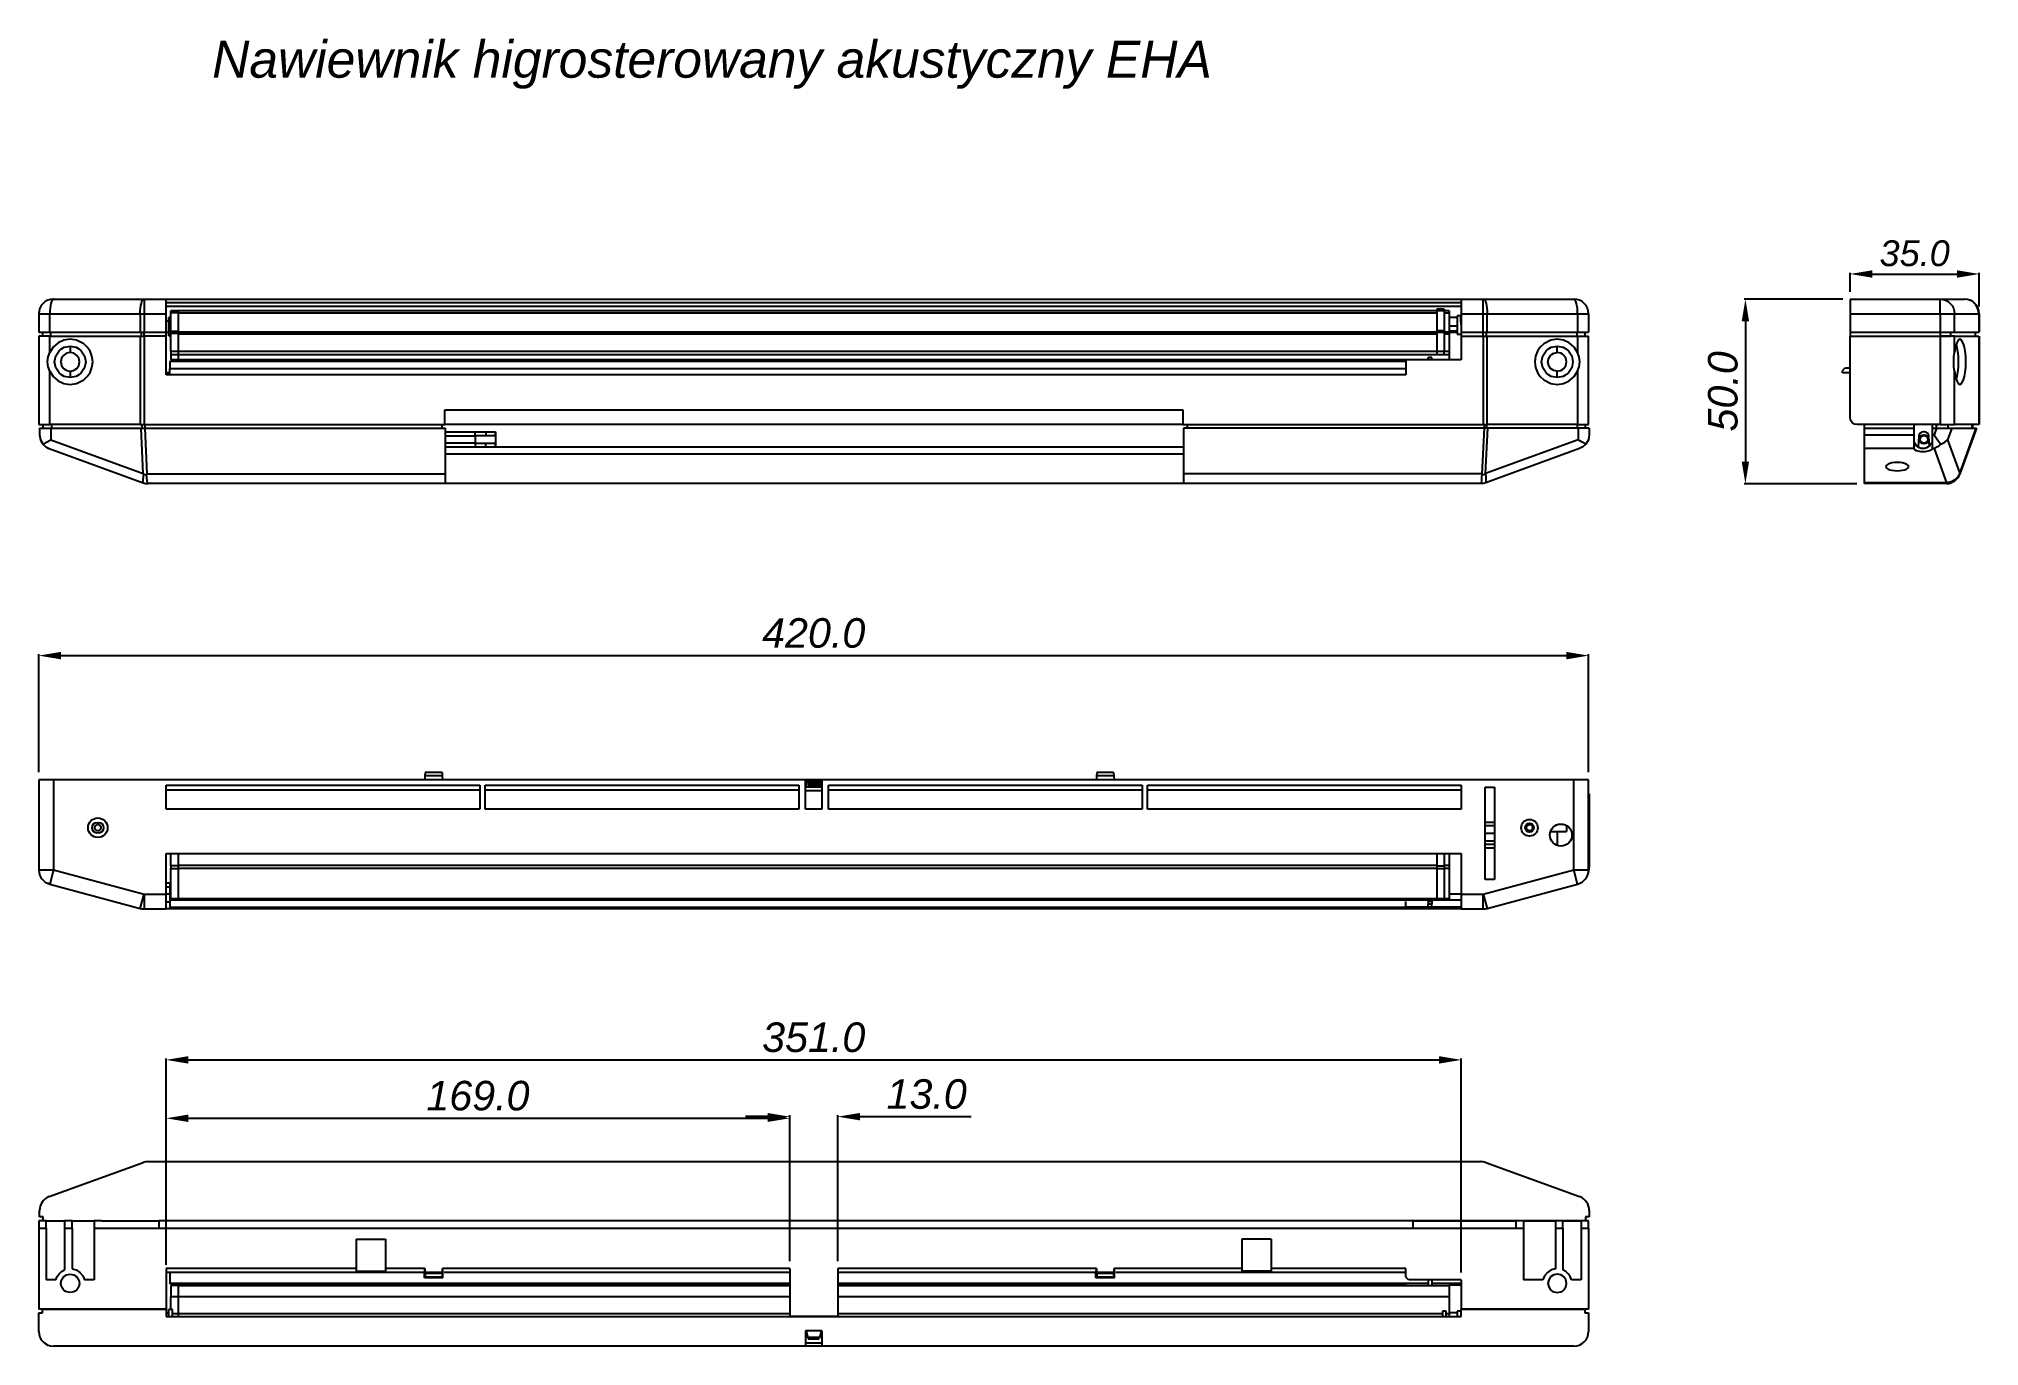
# Model space of a CAD drawing. Extents: x 18 to 281, y 23 to 200.
import ezdxf

# ---------------------------------------------------------------- set-up
doc = ezdxf.new("R2010")
doc.units = 0
doc.header["$MEASUREMENT"] = 0
doc.header["$PDSIZE"] = -1
doc.layers.get('0').update_dxf_attribs({"linetype": 'CONTINUOUS'})
doc.layers.get('DEFPOINTS').update_dxf_attribs({"linetype": 'CONTINUOUS'})
doc.styles.get("Standard").update_dxf_attribs({"font": 'ARIALI.TTF'})
doc.dimstyles.get("Standard").update_dxf_attribs({"dimtxt": 0.18, "dimasz": 0.18, "dimexe": 0.18, "dimexo": 0.0625, "dimgap": 0.09, "dimtad": 0, "dimtih": 1, "dimtoh": 1, "dimdec": 4, "dimzin": 0, "dimdsep": 46, "dimtxsty": 'Standard', "dimcen": 0.09, "dimadec": 65535, "dimazin": 0, "dimtfac": 1, "dimtdec": 4, "dimtofl": 0, "dimtmove": 0, "dimatfit": 0, "dimfxl": 0, "dimtolj": 1, "dimtzin": 0, "dimarcsym": 0})

# ---------------------------------------------------------------- blocks, each defined once
blk = doc.blocks.new('*D')
at = {"color": 0, "linetype": 'ByBlock'}
for p, q in [((263.12, 165.46), (263.12, 168.04)), ((266.12, 167.86), (277.62, 167.86)), ((280.62, 163.46), (280.62, 168.04)), ((262.12, 164.46), (248.76, 164.46)), ((248.94, 161.46), (248.94, 142.46)), ((264.02, 139.46), (248.76, 139.46)), ((17.69, 100.36), (17.69, 116.35)), ((20.69, 116.17), (224.69, 116.17)), ((227.69, 100.36), (227.69, 116.35)), ((34.94, 33.63), (34.94, 61.59)), ((37.94, 61.41), (207.44, 61.41)), ((210.44, 32.63), (210.44, 61.59)), ((34.94, 33.63), (34.94, 53.68)), ((37.94, 53.5), (116.44, 53.5)), ((116.44, 53.72), (113.44, 53.72)), ((119.44, 34.13), (119.44, 53.9)), ((119.44, 34.13), (119.44, 53.68)), ((125.94, 34.13), (125.94, 53.9)), ((128.94, 53.72), (144.04, 53.72))]:
    blk.add_line(p, q, dxfattribs=at)
for points in [[(266.12, 168.36), (266.12, 167.36), (263.12, 167.86)], [(277.62, 168.36), (277.62, 167.36), (280.62, 167.86)], [(248.44, 161.46), (249.44, 161.46), (248.94, 164.46)], [(248.44, 142.46), (249.44, 142.46), (248.94, 139.46)], [(20.69, 116.67), (20.69, 115.67), (17.69, 116.17)], [(224.69, 116.67), (224.69, 115.67), (227.69, 116.17)], [(37.94, 61.91), (37.94, 60.91), (34.94, 61.41)], [(207.44, 61.91), (207.44, 60.91), (210.44, 61.41)], [(37.94, 54), (37.94, 53), (34.94, 53.5)], [(116.44, 54.22), (116.44, 53.22), (119.44, 53.72)], [(116.44, 54), (116.44, 53), (119.44, 53.5)], [(128.94, 54.22), (128.94, 53.22), (125.94, 53.72)]]:
    blk.add_solid(points, dxfattribs=at)
at = {"layer": 'DEFPOINTS', "color": 0, "linetype": 'ByBlock'}
for p in [(280.62, 167.86), (263.12, 164.46), (263.12, 164.46), (280.62, 162.46), (248.94, 139.46), (265.02, 139.46), (227.69, 116.17), (17.69, 99.36), (227.69, 99.36), (210.44, 61.41), (119.44, 53.5), (125.94, 53.72), (34.94, 32.63), (34.94, 32.63), (119.44, 33.13), (119.44, 33.13), (125.94, 33.13), (210.44, 31.63)]:
    blk.add_point(p, dxfattribs=at)
at = {"color": 0, "linetype": 'ByBlock', "attachment_point": 5}
for s, insert, char_height in [('\\A1;35.0', (271.87, 170.65), 3.5), ('\\A1;420.0', (122.69, 119.21), 4), ('\\A1;351.0', (122.69, 64.45), 4), ('\\A1;169.0', (77.19, 56.54), 4), ('\\A1;13.0', (137.99, 56.76), 4)]:
    blk.add_mtext(s, dxfattribs=dict(at, insert=insert, char_height=char_height))
at = {"color": 0, "linetype": 'ByBlock', "insert": (245.9, 151.96), "char_height": 4, "attachment_point": 5, "rotation": 90}
blk.add_mtext('\\A1;50.0', dxfattribs=at)

msp = doc.modelspace()

# ---------------------------------------------------------------- linework, layer by layer
at = {"color": 7, "linetype": 'CONTINUOUS'}
for p, q in [((19.687, 164.462), (31.95, 164.462)), ((31.95, 164.462), (34.937, 164.462)), ((31.95, 164.462), (31.95, 162.462)), ((34.937, 164.462), (210.437, 164.462)), ((210.437, 163.962), (34.937, 163.962)), ((210.437, 163.462), (34.937, 163.462)), ((208.122, 163.094), (207.122, 163.094)), ((207.122, 163.094), (207.122, 162.857)), ((208.122, 163.094), (208.122, 162.857)), ((210.437, 164.462), (213.424, 164.462)), ((210.437, 164.462), (210.437, 162.462)), ((213.424, 164.462), (225.687, 164.462)), ((213.424, 162.462), (213.424, 164.462)), ((263.118, 164.462), (263.118, 162.462)), ((263.118, 164.462), (275.332, 164.462)), ((273.118, 164.462), (278.618, 164.462)), ((275.332, 164.462), (278.618, 164.462)), ((275.332, 162.462), (275.332, 164.462)), ((17.687, 162.462), (17.687, 159.962)), ((17.687, 162.462), (19.169, 162.462)), ((19.169, 162.462), (31.433, 162.462)), ((19.169, 159.962), (19.169, 162.462)), ((31.433, 162.462), (31.433, 159.962)), ((31.433, 162.462), (31.95, 162.462)), ((31.95, 162.462), (34.937, 162.462)), ((31.95, 162.462), (31.95, 159.962)), ((34.937, 159.962), (34.937, 162.462)), ((35.307, 161.476), (34.937, 161.476)), ((35.557, 161.976), (35.307, 161.976)), ((35.307, 159.476), (35.307, 161.976)), ((36.557, 162.866), (35.557, 162.866)), ((35.557, 162.645), (35.557, 162.866)), ((35.557, 160.067), (35.557, 162.645)), ((35.557, 162.645), (36.557, 162.645)), ((207.122, 162.872), (36.557, 162.872)), ((36.557, 162.872), (36.557, 162.591)), ((36.557, 162.591), (36.557, 160.118)), ((36.557, 162.591), (207.122, 162.591)), ((36.557, 162.514), (36.557, 160.067)), ((207.122, 162.857), (207.122, 160.198)), ((208.122, 162.857), (207.122, 162.857)), ((208.807, 162.872), (208.122, 162.872)), ((208.122, 162.857), (208.122, 160.198)), ((208.122, 162.591), (208.807, 162.591)), ((208.807, 162.872), (208.807, 162.591)), ((208.807, 162.591), (208.807, 159.989)), ((209.872, 161.962), (208.807, 161.962)), ((208.807, 160.844), (209.872, 160.844)), ((210.372, 162.212), (209.872, 162.212)), ((209.872, 162.212), (209.872, 159.712)), ((210.372, 161.4), (210.372, 162.212)), ((210.437, 161.962), (210.372, 161.962)), ((210.372, 161.804), (210.437, 161.804)), ((210.372, 161.4), (210.372, 161.021)), ((210.437, 162.462), (210.437, 159.962)), ((210.437, 162.462), (213.424, 162.462)), ((213.424, 159.962), (213.424, 162.462)), ((213.424, 162.462), (213.941, 162.462)), ((213.941, 159.962), (213.941, 162.462)), ((213.941, 162.462), (226.205, 162.462)), ((226.205, 162.462), (226.205, 159.962)), ((226.205, 162.462), (227.687, 162.462)), ((227.687, 162.462), (227.687, 159.962)), ((263.118, 162.462), (263.118, 159.962)), ((263.118, 162.462), (275.332, 162.462)), ((275.332, 162.462), (275.332, 159.962)), ((275.332, 162.462), (277.264, 162.462)), ((277.264, 159.962), (277.264, 162.462)), ((277.264, 162.462), (280.55, 162.462)), ((280.55, 162.462), (280.55, 159.962)), ((280.55, 162.462), (280.618, 162.462)), ((280.618, 162.462), (280.618, 159.962)), ((17.687, 159.962), (19.169, 159.962)), ((17.687, 159.462), (17.687, 147.462)), ((19.169, 159.462), (17.687, 159.462)), ((18.187, 159.962), (18.187, 159.462)), ((19.169, 159.962), (31.433, 159.962)), ((19.169, 159.462), (31.433, 159.462)), ((19.169, 157.244), (19.169, 159.462)), ((19.299, 159.462), (19.299, 159.962)), ((21.937, 158.087), (21.937, 157.212)), ((31.433, 159.962), (31.95, 159.962)), ((31.433, 159.462), (31.95, 159.462)), ((31.433, 159.462), (31.433, 147.462)), ((31.52, 159.462), (31.562, 159.462)), ((31.562, 159.962), (31.562, 159.462)), ((31.95, 159.962), (34.937, 159.962)), ((31.95, 159.462), (31.95, 159.962)), ((34.937, 159.462), (31.95, 159.462)), ((31.95, 159.462), (31.95, 147.462)), ((34.937, 159.976), (35.307, 159.976)), ((34.937, 159.462), (34.937, 159.962)), ((34.937, 154.212), (34.937, 159.462)), ((35.307, 159.476), (35.557, 159.476)), ((35.557, 160.067), (35.557, 160.03)), ((36.557, 160.067), (35.557, 160.067)), ((35.557, 159.972), (35.557, 160.03)), ((35.557, 160.03), (36.557, 160.03)), ((35.557, 159.972), (35.557, 159.862)), ((36.557, 159.972), (35.557, 159.972)), ((35.557, 157.344), (35.557, 159.862)), ((35.557, 159.862), (36.557, 159.862)), ((36.557, 160.067), (36.557, 160.03)), ((36.557, 160.03), (36.557, 159.972)), ((207.122, 159.989), (36.557, 159.989)), ((36.557, 159.972), (36.557, 159.862)), ((36.557, 159.862), (36.557, 157.344)), ((207.122, 159.849), (36.557, 159.849)), ((36.557, 159.748), (36.557, 157.347)), ((36.557, 159.748), (207.122, 159.748)), ((207.122, 160.198), (207.122, 160.159)), ((207.122, 160.198), (208.122, 160.198)), ((207.122, 160.159), (207.122, 160.057)), ((208.122, 160.159), (207.122, 160.159)), ((207.122, 160.057), (207.122, 159.939)), ((208.122, 160.057), (207.122, 160.057)), ((207.122, 159.939), (207.122, 157.341)), ((208.122, 159.939), (207.122, 159.939)), ((208.122, 160.198), (208.122, 160.159)), ((208.122, 160.159), (208.122, 160.057)), ((208.122, 160.057), (208.122, 159.939)), ((208.807, 159.989), (208.122, 159.989)), ((208.122, 159.939), (208.122, 157.341)), ((208.807, 159.849), (208.122, 159.849)), ((208.122, 159.748), (208.807, 159.748)), ((209.872, 160.11), (208.807, 160.11)), ((208.807, 159.989), (208.807, 159.849)), ((208.807, 159.962), (209.872, 159.962)), ((208.807, 159.849), (208.807, 159.748)), ((208.807, 159.748), (208.807, 157.347)), ((209.872, 159.712), (210.372, 159.712)), ((210.372, 159.403), (210.372, 159.379)), ((210.411, 159.379), (210.372, 159.379)), ((210.437, 159.962), (213.424, 159.962)), ((210.437, 159.962), (210.437, 159.462)), ((210.437, 159.462), (210.437, 156.212)), ((210.437, 159.462), (213.424, 159.462)), ((213.424, 159.962), (213.941, 159.962)), ((213.424, 159.462), (213.424, 159.962)), ((213.424, 159.462), (213.941, 159.462)), ((213.424, 159.462), (213.424, 147.462)), ((213.812, 159.962), (213.812, 159.462)), ((213.812, 159.462), (213.854, 159.462)), ((213.941, 159.962), (226.205, 159.962)), ((213.941, 159.462), (226.205, 159.462)), ((213.941, 147.462), (213.941, 159.462)), ((223.437, 157.212), (223.437, 158.087)), ((226.075, 159.962), (226.075, 159.462)), ((226.205, 159.962), (227.687, 159.962)), ((226.205, 159.462), (227.687, 159.462)), ((226.205, 159.462), (226.205, 157.244)), ((227.187, 159.962), (227.187, 159.462)), ((227.687, 147.462), (227.687, 159.462)), ((263.118, 159.962), (275.332, 159.962)), ((263.118, 159.962), (263.118, 159.462)), ((263.118, 148.462), (263.118, 159.462)), ((263.118, 159.462), (275.332, 159.462)), ((275.332, 159.962), (277.264, 159.962)), ((275.332, 159.962), (275.332, 159.462)), ((277.264, 159.462), (275.332, 159.462)), ((275.332, 159.462), (276.781, 159.462)), ((275.332, 159.462), (275.332, 147.462)), ((276.781, 159.462), (276.781, 159.962)), ((277.264, 159.962), (280.55, 159.962)), ((277.264, 159.462), (280.55, 159.462)), ((277.264, 157.244), (277.264, 159.462)), ((280.067, 159.962), (280.067, 159.462)), ((280.118, 159.462), (280.118, 159.962)), ((280.55, 159.962), (280.618, 159.962)), ((280.55, 159.462), (280.55, 147.462)), ((280.618, 159.462), (280.618, 147.462)), ((202.937, 155.997), (35.437, 155.997)), ((35.437, 155.997), (35.437, 154.998)), ((35.557, 157.344), (35.557, 156.896)), ((36.557, 157.344), (35.557, 157.344)), ((35.557, 156.896), (35.557, 156.262)), ((36.557, 156.896), (35.557, 156.896)), ((35.557, 156.262), (36.557, 156.262)), ((36.557, 157.347), (36.557, 156.896)), ((207.122, 157.347), (36.557, 157.347)), ((36.557, 157.344), (36.557, 156.896)), ((36.557, 156.896), (36.557, 156.268)), ((36.557, 156.896), (36.557, 156.262)), ((208.807, 156.896), (36.557, 156.896)), ((36.557, 156.268), (202.87, 156.268)), ((119.437, 156.268), (119.437, 155.997)), ((125.937, 155.997), (125.937, 156.268)), ((202.937, 156.212), (202.937, 154.212)), ((210.437, 156.212), (202.937, 156.212)), ((206.437, 156.529), (205.937, 156.529)), ((205.937, 156.214), (205.937, 156.529)), ((206.437, 156.214), (206.437, 156.529)), ((207.122, 157.341), (207.122, 156.895)), ((208.122, 157.341), (207.122, 157.341)), ((208.807, 157.347), (208.122, 157.347)), ((208.122, 156.895), (208.122, 157.341)), ((208.807, 157.347), (208.807, 156.896)), ((208.807, 156.896), (208.807, 156.268)), ((262.592, 155.132), (263.118, 155.16)), ((19.169, 147.462), (19.169, 154.681)), ((21.937, 154.712), (21.937, 153.837)), ((35.437, 154.462), (34.937, 154.462)), ((202.937, 154.212), (34.937, 154.212)), ((202.937, 154.998), (35.437, 154.998)), ((35.437, 154.216), (35.437, 154.998)), ((223.437, 153.837), (223.437, 154.712)), ((226.205, 154.681), (226.205, 147.462)), ((262.118, 154.462), (262.118, 154.633)), ((263.118, 154.462), (262.118, 154.462)), ((277.264, 147.462), (277.264, 154.681)), ((17.687, 147.462), (19.169, 147.462)), ((18.287, 146.962), (18.287, 147.462)), ((31.433, 147.462), (19.169, 147.462)), ((19.414, 147.462), (19.414, 146.962)), ((31.433, 147.462), (31.95, 147.462)), ((31.52, 147.462), (31.678, 147.462)), ((31.678, 146.962), (31.678, 147.462)), ((31.95, 147.462), (72.687, 147.462)), ((32.051, 147.462), (32.051, 146.962)), ((72.287, 147.462), (72.287, 146.962)), ((72.687, 147.462), (72.687, 149.462)), ((72.687, 149.462), (172.687, 149.462)), ((172.687, 147.462), (72.687, 147.462)), ((172.687, 149.462), (172.687, 147.462)), ((172.687, 147.462), (213.424, 147.462)), ((173.287, 147.462), (173.287, 146.962)), ((213.424, 147.462), (213.941, 147.462)), ((213.511, 147.462), (213.523, 147.462)), ((213.523, 147.462), (213.523, 146.962)), ((213.896, 146.962), (213.896, 147.462)), ((226.205, 147.462), (213.941, 147.462)), ((226.16, 147.462), (226.16, 146.962)), ((226.205, 147.462), (227.687, 147.462)), ((227.287, 146.962), (227.287, 147.462)), ((275.332, 147.462), (264.118, 147.462)), ((265.018, 147.462), (265.018, 146.962)), ((271.768, 147.462), (271.768, 146.962)), ((274.268, 147.462), (274.268, 146.962)), ((274.849, 147.462), (275.157, 147.462)), ((274.849, 146.962), (274.849, 147.462)), ((275.332, 147.462), (277.264, 147.462)), ((276.368, 147.462), (276.368, 146.962)), ((280.55, 147.462), (277.264, 147.462)), ((279.654, 146.962), (279.654, 147.462)), ((279.703, 147.462), (279.703, 146.962)), ((17.787, 146.962), (17.787, 146.089)), ((17.787, 146.962), (19.301, 146.962)), ((19.301, 146.962), (31.548, 146.962)), ((19.301, 146.962), (19.301, 145.405)), ((19.301, 145.405), (31.841, 140.841)), ((31.548, 146.962), (32.035, 146.962)), ((31.841, 140.841), (31.548, 146.962)), ((32.035, 146.962), (72.787, 146.962)), ((32.035, 146.962), (32.331, 140.778)), ((72.787, 140.778), (72.787, 146.962)), ((72.787, 146.462), (76.837, 146.462)), ((72.787, 145.962), (76.837, 145.962)), ((76.837, 144.962), (72.787, 144.962)), ((76.837, 146.462), (78.246, 146.462)), ((76.837, 145.962), (76.837, 146.462)), ((79.538, 145.962), (76.837, 145.962)), ((76.837, 145.962), (76.837, 144.962)), ((76.837, 144.962), (79.538, 144.962)), ((76.837, 144.962), (76.837, 144.462)), ((78.246, 146.462), (78.246, 145.962)), ((78.246, 146.462), (79.538, 146.462)), ((78.246, 144.462), (78.246, 144.962)), ((79.538, 146.462), (79.538, 145.962)), ((79.538, 146.462), (79.587, 146.462)), ((79.538, 144.962), (79.538, 144.462)), ((79.587, 146.462), (79.587, 144.462)), ((79.587, 145.829), (79.587, 144.862)), ((172.787, 146.962), (172.787, 140.778)), ((213.54, 146.962), (172.787, 146.962)), ((213.54, 146.962), (213.243, 140.778)), ((214.026, 146.962), (213.54, 146.962)), ((213.733, 140.841), (214.026, 146.962)), ((226.274, 145.405), (213.733, 140.841)), ((226.274, 146.962), (214.026, 146.962)), ((227.787, 146.962), (226.274, 146.962)), ((226.274, 146.962), (226.274, 145.405)), ((227.787, 146.962), (227.787, 146.089)), ((265.018, 146.962), (271.768, 146.962)), ((265.018, 146.962), (265.018, 146.089)), ((265.018, 146.089), (265.018, 144.21)), ((265.018, 146.089), (271.768, 146.089)), ((271.768, 146.962), (271.768, 146.089)), ((271.768, 146.089), (271.768, 145.462)), ((271.768, 145.462), (271.768, 144.235)), ((272.439, 145.894), (272.361, 144.424)), ((273.199, 146.462), (273.038, 146.462)), ((273.873, 144.471), (273.798, 145.894)), ((274.268, 146.962), (274.268, 146.089)), ((274.268, 146.962), (274.849, 146.962)), ((274.268, 146.089), (274.268, 145.462)), ((274.268, 146.089), (274.52, 146.089)), ((274.268, 145.462), (274.268, 144.235)), ((274.849, 146.962), (274.52, 146.089)), ((274.849, 146.962), (276.923, 146.962)), ((276.923, 146.962), (276.336, 145.405)), ((276.336, 145.405), (277.976, 140.841)), ((276.923, 146.962), (280.204, 146.962)), ((277.976, 140.841), (280.204, 146.962)), ((280.268, 146.962), (278.017, 140.778)), ((280.204, 146.962), (280.268, 146.962)), ((19.103, 144.21), (31.815, 139.583)), ((72.787, 144.462), (172.787, 144.462)), ((172.787, 143.462), (72.787, 143.462)), ((226.471, 144.21), (213.759, 139.583)), ((265.018, 144.21), (265.018, 139.583)), ((271.77, 144.21), (265.018, 144.21)), ((271.77, 144.21), (271.768, 144.235)), ((274.268, 144.235), (274.267, 144.21)), ((274.267, 144.21), (274.52, 144.21)), ((274.52, 144.21), (276.183, 139.583)), ((31.815, 139.583), (31.864, 139.566)), ((31.841, 140.841), (31.874, 140.798)), ((32.294, 140.742), (32.331, 140.778)), ((32.331, 140.778), (72.787, 140.778)), ((32.434, 139.463), (32.499, 139.462)), ((72.787, 139.462), (32.499, 139.462)), ((72.787, 139.462), (72.787, 140.778)), ((172.787, 139.462), (72.787, 139.462)), ((172.787, 140.778), (172.787, 139.462)), ((213.243, 140.778), (172.787, 140.778)), ((213.075, 139.462), (172.787, 139.462)), ((213.14, 139.463), (213.075, 139.462)), ((213.28, 140.742), (213.243, 140.778)), ((213.733, 140.841), (213.7, 140.798)), ((213.759, 139.583), (213.71, 139.566)), ((265.018, 139.583), (265.018, 139.462)), ((276.183, 139.583), (265.018, 139.583)), ((276.138, 139.462), (265.018, 139.462)), ((276.138, 139.462), (273.268, 139.462)), ((276.203, 139.463), (276.138, 139.462)), ((276.183, 139.583), (276.241, 139.566)), ((277.976, 140.841), (277.969, 140.798)), ((278.004, 140.742), (278.017, 140.778)), ((70.042, 100.359), (70.017, 99.885)), ((72.332, 100.359), (70.042, 100.359)), ((72.332, 100.359), (72.357, 99.885)), ((161.042, 100.359), (161.017, 99.885)), ((163.332, 100.359), (161.042, 100.359)), ((163.332, 100.359), (163.357, 99.885)), ((17.687, 99.359), (17.687, 87.145)), ((19.687, 99.359), (17.687, 99.359)), ((121.562, 99.359), (19.687, 99.359)), ((19.687, 99.359), (19.687, 87.145)), ((34.937, 98.359), (34.937, 98.609)), ((34.937, 95.359), (34.937, 98.609)), ((34.937, 98.609), (77.437, 98.609)), ((77.437, 97.959), (34.937, 97.959)), ((70.017, 99.885), (69.989, 99.359)), ((72.357, 99.885), (70.017, 99.885)), ((72.357, 99.885), (72.385, 99.359)), ((77.437, 98.609), (77.437, 95.359)), ((78.187, 95.359), (78.187, 98.609)), ((78.187, 98.609), (120.687, 98.609)), ((120.687, 97.959), (78.187, 97.959)), ((120.687, 98.609), (120.687, 95.359)), ((121.562, 95.359), (121.562, 99.359)), ((123.812, 99.359), (121.562, 99.359)), ((121.687, 98.859), (121.562, 98.859)), ((121.687, 98.859), (121.562, 98.859)), ((121.687, 98.359), (121.562, 98.359)), ((123.812, 97.859), (121.562, 97.859)), ((121.687, 98.859), (121.687, 99.159)), ((121.687, 99.159), (121.905, 98.941)), ((123.687, 99.159), (121.687, 99.159)), ((121.687, 98.359), (121.687, 98.859)), ((121.888, 98.359), (121.687, 98.359)), ((123.486, 98.359), (121.888, 98.359)), ((123.469, 98.941), (121.905, 98.941)), ((121.955, 98.699), (121.955, 98.609)), ((121.955, 98.699), (123.419, 98.699)), ((123.419, 98.609), (121.955, 98.609)), ((123.419, 98.699), (123.419, 98.609)), ((123.687, 99.159), (123.469, 98.941)), ((123.687, 98.359), (123.486, 98.359)), ((123.687, 98.859), (123.687, 99.159)), ((123.687, 98.859), (123.687, 98.359)), ((123.812, 98.859), (123.687, 98.859)), ((123.812, 98.859), (123.687, 98.859)), ((123.812, 98.359), (123.687, 98.359)), ((123.812, 99.359), (123.812, 95.359)), ((225.687, 99.359), (123.812, 99.359)), ((124.687, 98.609), (167.187, 98.609)), ((124.687, 95.359), (124.687, 98.609)), ((167.187, 97.959), (124.687, 97.959)), ((161.017, 99.885), (160.989, 99.359)), ((163.357, 99.885), (161.017, 99.885)), ((163.357, 99.885), (163.385, 99.359)), ((167.187, 98.609), (167.187, 95.359)), ((167.937, 98.609), (210.437, 98.609)), ((167.937, 95.359), (167.937, 98.609)), ((210.437, 97.959), (167.937, 97.959)), ((210.437, 98.609), (210.437, 98.359)), ((210.437, 98.609), (210.437, 95.359)), ((213.687, 85.859), (213.687, 98.359)), ((213.687, 98.359), (214.937, 98.359)), ((214.937, 98.359), (214.937, 85.859)), ((227.687, 99.359), (225.687, 99.359)), ((225.687, 87.145), (225.687, 99.359)), ((227.687, 87.145), (227.687, 99.359)), ((227.787, 97.459), (227.687, 97.459)), ((227.787, 97.459), (227.787, 87.628)), ((77.437, 95.359), (34.937, 95.359)), ((120.687, 95.359), (78.187, 95.359)), ((123.812, 95.359), (121.562, 95.359)), ((167.187, 95.359), (124.687, 95.359)), ((210.437, 95.359), (167.937, 95.359)), ((25.537, 93.534), (25.837, 93.534)), ((25.837, 92.184), (25.537, 92.184)), ((213.687, 93.609), (214.937, 93.609)), ((214.937, 93.109), (213.687, 93.109)), ((214.937, 92.069), (213.687, 92.069)), ((219.687, 93.284), (219.687, 93.45)), ((219.687, 92.263), (219.687, 92.434)), ((222.553, 92.359), (224.687, 92.359)), ((223.437, 92.359), (223.437, 90.471)), ((224.687, 93.127), (224.687, 92.359)), ((213.687, 91.069), (214.937, 91.069)), ((213.687, 90.609), (214.937, 90.609)), ((214.937, 90.109), (213.687, 90.109)), ((17.687, 87.145), (19.687, 87.145)), ((19.687, 87.145), (19.169, 85.213)), ((19.687, 87.145), (31.95, 83.859)), ((34.937, 83.266), (34.937, 89.359)), ((34.937, 89.359), (210.437, 89.359)), ((34.937, 83.859), (34.937, 89.359)), ((35.557, 87.695), (35.557, 89.359)), ((35.557, 87.695), (35.557, 87.322)), ((36.557, 87.695), (35.557, 87.695)), ((35.557, 83.213), (35.557, 87.322)), ((35.557, 87.322), (36.557, 87.322)), ((36.557, 89.359), (36.557, 87.753)), ((36.557, 89.359), (36.557, 87.695)), ((207.122, 87.753), (36.557, 87.753)), ((36.557, 87.695), (36.557, 87.322)), ((36.557, 87.378), (36.557, 83.219)), ((36.557, 87.378), (207.122, 87.378)), ((36.557, 87.322), (36.557, 83.213)), ((207.122, 89.359), (207.122, 87.638)), ((207.122, 87.638), (207.122, 87.268)), ((208.122, 87.638), (207.122, 87.638)), ((207.122, 87.268), (207.122, 83.209)), ((208.122, 87.268), (207.122, 87.268)), ((208.122, 89.359), (208.122, 87.638)), ((208.807, 87.753), (208.122, 87.753)), ((208.122, 87.638), (208.122, 87.268)), ((208.122, 87.378), (208.807, 87.378)), ((208.122, 87.268), (208.122, 83.209)), ((208.807, 89.359), (208.807, 87.753)), ((208.807, 87.753), (208.807, 87.378)), ((208.807, 87.378), (208.807, 83.219)), ((210.437, 89.359), (210.437, 83.206)), ((210.437, 89.359), (210.437, 83.859)), ((213.424, 83.859), (225.687, 87.145)), ((226.205, 85.213), (225.687, 87.145)), ((225.687, 87.145), (227.687, 87.145)), ((19.169, 85.213), (31.433, 81.927)), ((35.557, 85.359), (34.937, 85.359)), ((34.937, 84.859), (35.437, 84.859)), ((35.437, 85.359), (35.437, 83.046)), ((214.937, 85.859), (213.687, 85.859)), ((213.941, 81.927), (226.205, 85.213)), ((31.433, 81.927), (31.95, 83.859)), ((31.95, 83.859), (34.937, 83.859)), ((31.95, 83.859), (31.95, 81.859)), ((31.95, 81.859), (34.937, 81.859)), ((35.437, 83.859), (34.937, 83.859)), ((35.35, 82.784), (34.937, 82.784)), ((202.937, 81.859), (34.937, 81.859)), ((35.437, 83.046), (35.437, 82.034)), ((205.937, 83.046), (35.437, 83.046)), ((35.437, 82.034), (35.437, 81.998)), ((202.937, 82.034), (35.437, 82.034)), ((202.937, 81.998), (35.437, 81.998)), ((35.557, 83.213), (35.557, 83.094)), ((36.557, 83.213), (35.557, 83.213)), ((35.557, 83.094), (36.557, 83.094)), ((36.557, 83.219), (36.557, 83.094)), ((207.122, 83.219), (36.557, 83.219)), ((36.557, 83.213), (36.557, 83.094)), ((36.557, 83.094), (208.807, 83.094)), ((202.937, 82.109), (202.937, 82.859)), ((210.437, 82.109), (202.937, 82.109)), ((202.937, 82.109), (202.937, 81.859)), ((210.437, 81.859), (202.937, 81.859)), ((205.937, 82.903), (205.937, 83.094)), ((205.937, 82.903), (205.937, 82.554)), ((205.937, 82.903), (206.437, 82.903)), ((205.937, 82.036), (205.937, 82.554)), ((205.937, 82.554), (206.437, 82.554)), ((206.437, 82.903), (206.437, 83.109)), ((210.437, 83.046), (206.437, 83.046)), ((206.437, 82.903), (206.437, 82.554)), ((206.437, 82.036), (206.437, 82.554)), ((207.122, 83.209), (207.122, 83.094)), ((208.122, 83.209), (207.122, 83.209)), ((207.122, 83.094), (208.122, 83.094)), ((208.807, 83.219), (208.122, 83.219)), ((208.122, 83.094), (208.122, 83.209)), ((210.437, 83.859), (208.807, 83.859)), ((208.807, 83.219), (208.807, 83.094)), ((210.437, 83.859), (210.437, 81.859)), ((210.437, 83.859), (213.424, 83.859)), ((210.437, 81.859), (213.424, 81.859)), ((213.424, 83.859), (213.941, 81.927)), ((213.424, 81.859), (213.424, 83.859)), ((19.103, 42.884), (31.815, 47.51)), ((32.499, 47.631), (213.075, 47.631)), ((213.759, 47.51), (226.471, 42.884)), ((17.687, 39.631), (17.687, 38.631)), ((18.687, 39.631), (17.687, 39.631)), ((17.787, 40.131), (17.787, 41.004)), ((18.287, 40.131), (17.787, 40.131)), ((18.287, 39.631), (18.287, 40.131)), ((18.687, 38.631), (18.687, 39.631)), ((18.687, 39.631), (21.187, 39.631)), ((18.775, 39.631), (21.1, 39.631)), ((22.187, 39.631), (21.187, 39.631)), ((21.187, 39.631), (21.187, 38.631)), ((22.187, 38.631), (22.187, 39.631)), ((22.187, 39.631), (25.187, 39.631)), ((22.275, 39.631), (25.1, 39.631)), ((26.187, 39.631), (25.187, 39.631)), ((25.187, 39.631), (25.187, 38.631)), ((26.187, 39.631), (33.937, 39.631)), ((26.275, 39.631), (26.387, 39.631)), ((26.387, 39.631), (33.937, 39.631)), ((203.937, 39.631), (33.937, 39.631)), ((33.937, 39.631), (33.937, 38.631)), ((217.887, 39.631), (203.937, 39.631)), ((203.937, 38.631), (203.937, 39.631)), ((204.025, 39.631), (204.137, 39.631)), ((204.137, 39.631), (217.887, 39.631)), ((218.887, 39.631), (217.887, 39.631)), ((217.887, 38.631), (217.887, 39.631)), ((218.887, 39.631), (218.887, 38.631)), ((218.887, 39.631), (223.187, 39.631)), ((223.1, 39.631), (218.975, 39.631)), ((223.187, 39.631), (223.187, 38.631)), ((224.187, 39.631), (223.187, 39.631)), ((224.187, 38.631), (224.187, 39.631)), ((224.187, 39.631), (226.687, 39.631)), ((226.6, 39.631), (224.275, 39.631)), ((226.687, 39.631), (226.687, 38.631)), ((227.687, 39.631), (226.687, 39.631)), ((227.787, 40.131), (227.287, 40.131)), ((227.287, 40.131), (227.287, 39.631)), ((227.687, 38.631), (227.687, 39.631)), ((227.787, 41.004), (227.787, 40.131)), ((17.687, 38.631), (17.687, 27.631)), ((17.687, 38.631), (18.687, 38.631)), ((18.687, 38.631), (18.687, 31.631)), ((21.187, 38.631), (21.187, 32.985)), ((21.187, 38.631), (22.187, 38.631)), ((22.187, 38.631), (22.187, 33.115)), ((25.187, 38.631), (25.187, 31.631)), ((25.187, 38.631), (33.937, 38.631)), ((33.937, 38.631), (203.937, 38.631)), ((60.687, 37.131), (64.687, 37.131)), ((60.687, 37.131), (60.687, 33.131)), ((64.687, 37.131), (64.687, 33.131)), ((184.687, 37.131), (180.687, 37.131)), ((180.687, 37.131), (180.687, 33.131)), ((184.687, 37.131), (184.687, 33.131)), ((203.937, 38.631), (217.887, 38.631)), ((217.887, 38.631), (218.887, 38.631)), ((218.887, 38.631), (218.887, 31.631)), ((223.187, 38.631), (223.187, 33.115)), ((223.187, 38.631), (224.187, 38.631)), ((224.187, 38.631), (224.187, 32.985)), ((226.687, 38.631), (226.687, 31.631)), ((226.687, 38.631), (227.687, 38.631)), ((227.687, 38.631), (227.687, 27.631)), ((20.001, 31.631), (18.687, 31.631)), ((25.187, 31.631), (23.874, 31.631)), ((34.937, 33.131), (34.937, 27.631)), ((60.187, 33.131), (34.937, 33.131)), ((69.814, 32.631), (34.937, 32.631)), ((35.437, 32.631), (35.437, 31.133)), ((60.687, 33.131), (60.187, 33.131)), ((60.687, 33.131), (60.687, 32.774)), ((60.687, 32.774), (64.687, 32.774)), ((64.687, 33.131), (64.687, 32.774)), ((69.989, 33.131), (64.687, 33.131)), ((69.937, 31.881), (69.937, 32.631)), ((70.017, 31.961), (69.937, 31.881)), ((72.437, 31.881), (69.937, 31.881)), ((69.989, 33.131), (69.989, 32.631)), ((69.989, 32.631), (70.042, 32.631)), ((72.357, 31.961), (70.017, 31.961)), ((70.042, 32.631), (70.042, 32.46)), ((72.332, 32.631), (70.042, 32.631)), ((72.332, 32.46), (70.042, 32.46)), ((72.332, 32.631), (72.332, 32.46)), ((72.385, 32.631), (72.332, 32.631)), ((72.357, 31.961), (72.437, 31.881)), ((72.385, 33.131), (72.385, 32.631)), ((119.437, 33.131), (72.385, 33.131)), ((72.437, 31.881), (72.437, 32.631)), ((119.437, 32.631), (72.612, 32.631)), ((119.437, 33.131), (119.437, 26.631)), ((125.937, 33.131), (125.937, 26.631)), ((160.989, 33.131), (125.937, 33.131)), ((160.814, 32.631), (125.937, 32.631)), ((160.937, 31.881), (160.937, 32.631)), ((161.017, 31.961), (160.937, 31.881)), ((163.437, 31.881), (160.937, 31.881)), ((160.989, 33.131), (160.989, 32.631)), ((160.989, 32.631), (161.042, 32.631)), ((163.357, 31.961), (161.017, 31.961)), ((161.042, 32.631), (161.042, 32.46)), ((163.332, 32.631), (161.042, 32.631)), ((163.332, 32.46), (161.042, 32.46)), ((163.332, 32.631), (163.332, 32.46)), ((163.385, 32.631), (163.332, 32.631)), ((163.357, 31.961), (163.437, 31.881)), ((163.385, 33.131), (163.385, 32.631)), ((180.687, 33.131), (163.385, 33.131)), ((163.437, 31.881), (163.437, 32.631)), ((202.937, 32.631), (163.612, 32.631)), ((180.687, 33.131), (180.687, 32.774)), ((184.687, 32.774), (180.687, 32.774)), ((184.687, 33.131), (184.687, 32.774)), ((185.187, 33.131), (184.687, 33.131)), ((202.937, 33.131), (185.187, 33.131)), ((202.937, 32.131), (202.937, 33.131)), ((210.437, 31.631), (203.437, 31.631)), ((205.937, 31.631), (205.937, 30.835)), ((206.437, 31.631), (206.437, 30.835)), ((210.437, 31.631), (210.437, 27.631)), ((221.501, 31.631), (218.887, 31.631)), ((226.687, 31.631), (225.374, 31.631)), ((119.437, 31.133), (35.437, 31.133)), ((35.437, 31.133), (35.437, 31.096)), ((119.437, 31.096), (35.437, 31.096)), ((36.557, 30.831), (35.557, 30.831)), ((35.557, 30.831), (35.557, 29.358)), ((35.557, 27.617), (35.557, 29.358)), ((35.557, 29.358), (36.557, 29.358)), ((36.557, 30.831), (36.557, 29.358)), ((119.437, 30.825), (36.557, 30.825)), ((36.557, 29.358), (36.557, 27.007)), ((36.557, 29.352), (119.437, 29.352)), ((205.937, 31.133), (125.937, 31.133)), ((202.937, 31.096), (125.937, 31.096)), ((208.807, 30.825), (125.937, 30.825)), ((125.937, 29.352), (208.807, 29.352)), ((202.937, 30.881), (202.937, 31.096)), ((205.937, 30.835), (206.437, 30.835)), ((210.437, 31.133), (206.437, 31.133)), ((210.437, 30.881), (208.807, 30.881)), ((208.807, 30.825), (208.807, 29.352)), ((208.807, 29.352), (208.807, 27.001)), ((34.937, 27.631), (17.687, 27.631)), ((17.687, 24.631), (17.687, 27.131)), ((17.687, 27.131), (18.187, 27.131)), ((18.187, 27.131), (18.187, 27.631)), ((18.187, 27.631), (34.937, 27.631)), ((34.937, 27.631), (34.937, 26.631)), ((35.307, 27.117), (34.937, 27.117)), ((34.937, 26.631), (210.437, 26.631)), ((35.807, 27.617), (35.307, 27.617)), ((35.307, 26.631), (35.307, 27.617)), ((35.807, 26.631), (35.807, 27.606)), ((36.557, 27.007), (35.807, 27.007)), ((36.557, 27.007), (36.557, 26.631)), ((36.557, 27.001), (36.557, 26.631)), ((119.437, 27.001), (36.557, 27.001)), ((125.937, 26.631), (119.437, 26.631)), ((207.872, 27.001), (125.937, 27.001)), ((208.372, 27.381), (207.872, 27.381)), ((207.872, 27.381), (207.872, 26.631)), ((208.372, 26.631), (208.372, 27.381)), ((208.807, 27.001), (208.372, 27.001)), ((209.872, 27.131), (208.807, 27.131)), ((208.807, 27.001), (208.807, 26.631)), ((210.372, 27.381), (209.872, 27.381)), ((209.872, 27.381), (209.872, 26.631)), ((210.372, 27.572), (210.372, 27.381)), ((210.437, 26.973), (210.372, 26.973)), ((227.687, 27.631), (210.437, 27.631)), ((210.437, 26.631), (210.437, 27.631)), ((210.437, 27.631), (227.187, 27.631)), ((227.187, 27.631), (227.187, 27.131)), ((227.187, 27.131), (227.687, 27.131)), ((227.687, 27.131), (227.687, 24.631)), ((123.812, 24.731), (121.562, 24.731)), ((121.562, 24.731), (121.562, 22.631)), ((121.687, 24.731), (121.687, 24.631)), ((121.687, 24.631), (121.905, 23.816)), ((121.905, 23.816), (121.955, 23.631)), ((123.469, 23.816), (121.905, 23.816)), ((123.469, 23.816), (123.419, 23.631)), ((123.687, 24.631), (123.469, 23.816)), ((123.687, 24.731), (123.687, 24.631)), ((123.812, 24.731), (123.812, 22.631)), ((121.562, 22.631), (19.687, 22.631)), ((123.812, 23.031), (121.562, 23.031)), ((123.812, 22.631), (121.562, 22.631)), ((121.955, 23.631), (123.419, 23.631)), ((225.687, 22.631), (123.812, 22.631))]:
    msp.add_line(p, q, dxfattribs=at)
at = {"color": 7, "linetype": 'CONTINUOUS', "flags": 128}
for points in [[(19.687, 164.462), (19.586, 164.424), (19.489, 164.31), (19.4, 164.125), (19.321, 163.876), (19.257, 163.573), (19.209, 163.228), (19.179, 162.852), (19.169, 162.462)], [(31.433, 162.462), (31.443, 162.852), (31.472, 163.228), (31.52, 163.573), (31.584, 163.876), (31.663, 164.125), (31.752, 164.31), (31.849, 164.424), (31.95, 164.462)], [(34.937, 162.462), (34.937, 162.852), (34.937, 163.228), (34.937, 163.573), (34.937, 163.876), (34.937, 164.125), (34.937, 164.31), (34.937, 164.424), (34.937, 164.462)], [(213.424, 164.462), (213.525, 164.424), (213.622, 164.31), (213.711, 164.125), (213.79, 163.876), (213.854, 163.573), (213.902, 163.228), (213.931, 162.852), (213.941, 162.462)], [(226.205, 162.462), (226.195, 162.852), (226.165, 163.228), (226.117, 163.573), (226.053, 163.876), (225.975, 164.125), (225.885, 164.31), (225.788, 164.424), (225.687, 164.462)], [(275.332, 164.462), (275.709, 164.424), (276.072, 164.31), (276.406, 164.125), (276.698, 163.876), (276.939, 163.573), (277.117, 163.228), (277.227, 162.852), (277.264, 162.462)], [(280.55, 162.462), (280.513, 162.852), (280.403, 163.228), (280.225, 163.573), (279.984, 163.876), (279.692, 164.125), (279.358, 164.31), (278.995, 164.424), (278.618, 164.462)], [(21.937, 159.012), (21.099, 158.895), (20.295, 158.532), (19.628, 157.955), (19.169, 157.244)], [(21.937, 153.837), (21.13, 153.997), (20.754, 154.197), (20.428, 154.466), (19.977, 155.141), (19.812, 155.962), (19.977, 156.783), (20.428, 157.458), (20.754, 157.727), (21.13, 157.928), (21.937, 158.087)], [(21.937, 152.912), (22.791, 153.034), (23.767, 153.522), (24.235, 153.957), (24.628, 154.527), (24.893, 155.211), (24.987, 155.962), (24.893, 156.713), (24.628, 157.398), (24.235, 157.968), (23.767, 158.402), (22.791, 158.89), (21.937, 159.012)], [(21.937, 158.087), (22.745, 157.928), (23.12, 157.727), (23.447, 157.458), (23.897, 156.783), (24.062, 155.962), (23.897, 155.141), (23.447, 154.466), (23.12, 154.197), (22.745, 153.997), (21.937, 153.837)], [(223.437, 159.012), (222.583, 158.89), (221.607, 158.402), (221.139, 157.968), (220.746, 157.398), (220.481, 156.713), (220.387, 155.962), (220.481, 155.211), (220.746, 154.527), (221.139, 153.957), (221.607, 153.522), (222.583, 153.034), (223.437, 152.912)], [(223.437, 153.837), (222.63, 153.997), (222.254, 154.197), (221.928, 154.466), (221.477, 155.141), (221.312, 155.962), (221.477, 156.783), (221.928, 157.458), (222.254, 157.727), (222.63, 157.928), (223.437, 158.087)], [(226.205, 157.244), (225.746, 157.955), (225.079, 158.532), (224.275, 158.895), (223.437, 159.012)], [(223.437, 158.087), (224.245, 157.928), (224.62, 157.727), (224.947, 157.458), (225.397, 156.783), (225.562, 155.962), (225.397, 155.141), (224.947, 154.466), (224.62, 154.197), (224.245, 153.997), (223.437, 153.837)], [(278.006, 159.012), (277.781, 158.895), (277.566, 158.532), (277.387, 157.955), (277.264, 157.244)], [(277.492, 158.294), (277.586, 157.968), (277.692, 157.398), (277.763, 156.713), (277.788, 155.962), (277.763, 155.211), (277.692, 154.527), (277.586, 153.957), (277.492, 153.63)], [(278.006, 152.912), (278.235, 153.034), (278.496, 153.522), (278.622, 153.957), (278.727, 154.527), (278.798, 155.211), (278.823, 155.962), (278.798, 156.713), (278.727, 157.398), (278.622, 157.968), (278.496, 158.402), (278.235, 158.89), (278.006, 159.012)], [(19.169, 154.681), (18.959, 155.305), (18.887, 155.962), (18.959, 156.62), (19.169, 157.244)], [(21.937, 157.212), (21.462, 157.118), (21.241, 157.001), (21.049, 156.842), (20.784, 156.445), (20.687, 155.962), (20.784, 155.479), (21.049, 155.082), (21.241, 154.924), (21.462, 154.806), (21.937, 154.712)], [(21.937, 154.712), (22.412, 154.806), (22.633, 154.924), (22.825, 155.082), (23.09, 155.479), (23.187, 155.962), (23.09, 156.445), (22.825, 156.842), (22.633, 157.001), (22.412, 157.118), (21.937, 157.212)], [(223.437, 154.712), (222.962, 154.806), (222.741, 154.924), (222.549, 155.082), (222.284, 155.479), (222.187, 155.962), (222.284, 156.445), (222.549, 156.842), (222.741, 157.001), (222.962, 157.118), (223.437, 157.212)], [(223.437, 154.712), (223.912, 154.806), (224.133, 154.924), (224.325, 155.082), (224.59, 155.479), (224.687, 155.962), (224.59, 156.445), (224.325, 156.842), (224.133, 157.001), (223.912, 157.118), (223.437, 157.212)], [(226.205, 154.681), (226.415, 155.305), (226.487, 155.962), (226.415, 156.62), (226.205, 157.244)], [(262.118, 154.633), (262.151, 154.812), (262.256, 154.977), (262.415, 155.09), (262.592, 155.132)], [(277.264, 154.681), (277.195, 155.305), (277.165, 155.962), (277.195, 156.62), (277.264, 157.244)], [(19.169, 154.681), (19.628, 153.969), (20.295, 153.392), (21.099, 153.03), (21.937, 152.912)], [(223.437, 152.912), (224.275, 153.03), (225.079, 153.392), (225.746, 153.969), (226.205, 154.681)], [(277.264, 154.681), (277.387, 153.969), (277.566, 153.392), (277.781, 153.03), (278.006, 152.912)], [(264.118, 147.462), (263.736, 147.538), (263.411, 147.755), (263.194, 148.08), (263.118, 148.462)], [(17.787, 146.089), (17.903, 145.419), (18.253, 144.806)], [(17.888, 145.462), (18.067, 145.068), (18.217, 144.869)], [(18.253, 144.806), (18.734, 145.06), (19.301, 145.405)], [(18.253, 144.806), (18.645, 144.447), (19.103, 144.21)], [(227.322, 144.806), (226.841, 145.06), (226.274, 145.405)], [(227.322, 144.806), (226.929, 144.447), (226.471, 144.21)], [(227.787, 146.089), (227.671, 145.419), (227.322, 144.806)], [(271.768, 144.936), (271.79, 144.893), (272.043, 144.618), (272.181, 144.534)], [(274.233, 145.169), (274.1, 144.835), (273.856, 144.534), (273.489, 144.304), (273.263, 144.236), (273.019, 144.212), (272.775, 144.236), (272.548, 144.304), (272.181, 144.534), (271.938, 144.834), (271.803, 145.169)], [(273.038, 146.462), (272.815, 146.42), (272.625, 146.297), (272.493, 146.113), (272.439, 145.894)], [(273.798, 145.894), (273.744, 146.113), (273.612, 146.297), (273.421, 146.42), (273.199, 146.462)], [(274.52, 146.089), (274.984, 145.419), (275.408, 144.806)], [(275.408, 144.806), (274.973, 144.447), (274.52, 144.21)], [(275.408, 144.806), (275.949, 145.06), (276.336, 145.405)], [(18.65, 144.445), (18.656, 144.44), (19.037, 144.235)], [(271.068, 141.777), (271.006, 141.935), (270.758, 142.115), (270.519, 142.208), (270.248, 142.275), (269.89, 142.324), (269.518, 142.341), (269.146, 142.324), (268.789, 142.275), (268.518, 142.208), (268.278, 142.115), (268.03, 141.935), (267.968, 141.777)], [(274.267, 144.21), (274.159, 144.047), (273.892, 143.908), (273.494, 143.813), (273.261, 143.787), (273.018, 143.779), (272.775, 143.787), (272.543, 143.813), (272.145, 143.908), (271.878, 144.047), (271.77, 144.21)], [(31.874, 140.798), (31.83, 140.37), (31.796, 139.979), (31.802, 139.698), (31.864, 139.566)], [(31.864, 139.566), (31.89, 139.557), (31.925, 139.546), (31.998, 139.526), (32.149, 139.493), (32.3, 139.472), (32.371, 139.466), (32.434, 139.463)], [(31.874, 140.798), (31.917, 140.76), (31.967, 140.734), (32.077, 140.704), (32.19, 140.702), (32.246, 140.715), (32.273, 140.727), (32.294, 140.742)], [(32.434, 139.463), (32.394, 139.564), (32.362, 139.83), (32.332, 140.238), (32.294, 140.742)], [(213.14, 139.463), (213.18, 139.564), (213.212, 139.83), (213.243, 140.238), (213.28, 140.742)], [(213.71, 139.566), (213.685, 139.557), (213.649, 139.546), (213.577, 139.526), (213.425, 139.493), (213.274, 139.472), (213.203, 139.466), (213.14, 139.463)], [(213.28, 140.742), (213.301, 140.727), (213.384, 140.702), (213.497, 140.704), (213.607, 140.734), (213.657, 140.76), (213.7, 140.798)], [(213.7, 140.798), (213.744, 140.37), (213.779, 139.979), (213.772, 139.698), (213.71, 139.566)], [(267.968, 141.777), (268.03, 141.619), (268.278, 141.438), (268.518, 141.346), (268.789, 141.279), (269.146, 141.229), (269.518, 141.213), (269.89, 141.229), (270.248, 141.279), (270.519, 141.346), (270.758, 141.438), (271.006, 141.619), (271.068, 141.777)], [(276.203, 139.463), (276.769, 139.564), (277.293, 139.83), (277.719, 140.238), (278.004, 140.742)], [(276.241, 139.566), (276.264, 139.557), (276.283, 139.546), (276.304, 139.526), (276.309, 139.493), (276.278, 139.472), (276.248, 139.466), (276.203, 139.463)], [(277.969, 140.798), (277.721, 140.37), (277.326, 139.979), (276.816, 139.698), (276.241, 139.566)], [(277.969, 140.798), (277.965, 140.76), (277.965, 140.734), (277.973, 140.704), (277.984, 140.702), (277.992, 140.715), (277.998, 140.727), (278.004, 140.742)], [(121.955, 98.609), (121.95, 98.517), (121.944, 98.472), (121.935, 98.432), (121.925, 98.4), (121.913, 98.377), (121.888, 98.359)], [(121.905, 98.941), (121.925, 98.908), (121.941, 98.851), (121.952, 98.777), (121.955, 98.699)], [(123.469, 98.941), (123.449, 98.908), (123.433, 98.851), (123.423, 98.777), (123.419, 98.699)], [(123.419, 98.609), (123.424, 98.517), (123.43, 98.472), (123.439, 98.432), (123.449, 98.4), (123.461, 98.377), (123.486, 98.359)], [(25.687, 92.434), (25.526, 92.466), (25.45, 92.506), (25.385, 92.56), (25.295, 92.695), (25.262, 92.859), (25.295, 93.023), (25.385, 93.158), (25.45, 93.212), (25.526, 93.252), (25.687, 93.284)], [(25.687, 93.284), (25.849, 93.252), (25.924, 93.212), (25.989, 93.158), (26.079, 93.023), (26.112, 92.859), (26.079, 92.695), (25.989, 92.56), (25.924, 92.506), (25.849, 92.466), (25.687, 92.434)], [(219.687, 92.434), (219.526, 92.466), (219.45, 92.506), (219.385, 92.56), (219.295, 92.695), (219.262, 92.859), (219.295, 93.023), (219.385, 93.158), (219.45, 93.212), (219.526, 93.252), (219.687, 93.284)], [(219.687, 92.434), (219.849, 92.466), (219.924, 92.506), (219.989, 92.56), (220.079, 92.695), (220.112, 92.859), (220.079, 93.023), (219.989, 93.158), (219.924, 93.212), (219.849, 93.252), (219.687, 93.284)], [(227.787, 87.628), (227.684, 86.952), (227.676, 86.935)], [(19.169, 85.213), (18.959, 85.282), (18.887, 85.312)], [(226.205, 85.213), (226.415, 85.282), (226.487, 85.312)], [(34.937, 81.859), (34.937, 81.897), (34.937, 82.011), (34.937, 82.196), (34.937, 82.445), (34.937, 82.748), (34.937, 83.094), (34.937, 83.469), (34.937, 83.859)], [(20.001, 31.631), (20.166, 32.06), (20.433, 32.449), (20.784, 32.765), (21.187, 32.985)], [(21.937, 29.881), (21.462, 29.975), (21.241, 30.093), (21.049, 30.251), (20.784, 30.648), (20.687, 31.131), (20.784, 31.614), (21.049, 32.011), (21.241, 32.169), (21.462, 32.287), (21.937, 32.381)], [(21.937, 32.381), (22.412, 32.287), (22.633, 32.169), (22.825, 32.011), (23.09, 31.614), (23.187, 31.131), (23.09, 30.648), (22.825, 30.251), (22.633, 30.093), (22.412, 29.975), (21.937, 29.881)], [(22.187, 33.115), (22.759, 32.954), (23.258, 32.632), (23.641, 32.178), (23.874, 31.631)], [(69.963, 32.631), (69.973, 32.666), (69.978, 32.713), (69.982, 32.778), (69.985, 32.858), (69.988, 32.947), (69.989, 33.131)], [(70.042, 32.46), (70.04, 32.282), (70.035, 32.116), (70.026, 32.003), (70.017, 31.961)], [(72.332, 32.46), (72.334, 32.282), (72.339, 32.116), (72.348, 32.003), (72.357, 31.961)], [(72.411, 32.631), (72.401, 32.666), (72.397, 32.713), (72.392, 32.778), (72.389, 32.858), (72.387, 32.947), (72.385, 33.131)], [(160.963, 32.631), (160.973, 32.666), (160.978, 32.713), (160.982, 32.778), (160.985, 32.858), (160.988, 32.947), (160.989, 33.131)], [(161.042, 32.46), (161.04, 32.282), (161.035, 32.116), (161.026, 32.003), (161.017, 31.961)], [(163.332, 32.46), (163.334, 32.282), (163.339, 32.116), (163.348, 32.003), (163.357, 31.961)], [(163.411, 32.631), (163.401, 32.666), (163.397, 32.713), (163.392, 32.778), (163.389, 32.858), (163.387, 32.947), (163.385, 33.131)], [(203.437, 31.631), (203.246, 31.669), (203.084, 31.778), (202.975, 31.94), (202.937, 32.131)], [(223.187, 33.115), (222.615, 32.954), (222.116, 32.632), (221.733, 32.178), (221.501, 31.631)], [(223.437, 32.381), (222.962, 32.287), (222.741, 32.169), (222.549, 32.011), (222.284, 31.614), (222.187, 31.131), (222.284, 30.648), (222.549, 30.251), (222.741, 30.093), (222.962, 29.975), (223.437, 29.881)], [(223.437, 29.881), (223.912, 29.975), (224.133, 30.093), (224.325, 30.251), (224.59, 30.648), (224.687, 31.131), (224.59, 31.614), (224.325, 32.011), (224.133, 32.169), (223.912, 32.287), (223.437, 32.381)], [(225.374, 31.631), (225.208, 32.06), (224.941, 32.449), (224.59, 32.765), (224.187, 32.985)]]:
    msp.add_lwpolyline(points, dxfattribs=at)
at = {"color": 7, "linetype": 'CONTINUOUS'}
for centre, radius in [((273.143, 145.462), 0.625), ((273.143, 145.462), 0.525), ((25.687, 92.859), 1.325), ((219.687, 92.859), 1.125), ((219.687, 92.859), 0.6), ((223.937, 91.859), 1.5)]:
    msp.add_circle(centre, radius, dxfattribs=at)
for centre, radius, start, end in [((19.687, 162.462), 2, 90, 180), ((225.687, 162.462), 2, 0, 90), ((278.618, 162.462), 2, 0, 90), ((276.138, 141.462), 2, 271.16576, 291.81443), ((276.138, 141.462), 2, 297.76924, 313.28383), ((276.138, 141.462), 2, 319.14796, 340), ((25.537, 92.859), 0.675, 90, 270), ((25.837, 92.859), 0.675, 270, 90), ((19.687, 87.145), 2, 180, 255), ((225.687, 87.145), 2, 285, 360), ((31.95, 83.859), 2, 255, 270), ((213.424, 83.859), 2, 270, 285), ((32.499, 45.631), 2, 90, 110), ((213.075, 45.631), 2, 70, 90), ((19.787, 41.004), 2, 110, 180), ((225.787, 41.004), 2, 0, 70), ((19.687, 24.631), 2, 180, 270), ((225.687, 24.631), 2, 270, 360)]:
    msp.add_arc(centre, radius, start, end, dxfattribs=at)

# ---------------------------------------------------------------- texts
at = {"linetype": 'CONTINUOUS'}
msp.add_text('Nawiewnik higrosterowany akustyczny EHA', height=5, dxfattribs=at).set_placement((41.172, 194.45))

# ---------------------------------------------------------------- dimensions: what is measured, and where the dimension line sits
dim = msp.add_linear_dim(base=(248.944, 139.462), p1=(263.118, 164.462), p2=(265.018, 139.462), angle=90, dimstyle='Standard', override={"dimtxt": 4, "dimasz": 3, "dimexo": 1, "dimgap": 1, "dimtad": 2, "dimtih": 0, "dimtoh": 0, "dimdec": 1, "dimlfac": 2, "dimdle": 1, "dimtdec": 1, "dimtmove": 0, "dimatfit": 3}, dxfattribs=at)
dim.commit()
dim.dimension.update_dxf_attribs({"geometry": '*D', "text_midpoint": (245.902, 151.962)})
for base, p1, p2, override, middle in [((227.687, 116.169), (17.687, 99.359), (227.687, 99.359), {"dimtxt": 4, "dimasz": 3, "dimexo": 1, "dimgap": 1, "dimtad": 2, "dimtih": 0, "dimtoh": 0, "dimdec": 1, "dimlfac": 2, "dimdle": 1, "dimtdec": 1, "dimtmove": 0, "dimatfit": 3}, (122.687, 119.211)), ((125.937, 53.719), (119.437, 33.131), (125.937, 33.131), {"dimtxt": 4, "dimasz": 3, "dimexo": 1, "dimgap": 1, "dimtad": 2, "dimtih": 0, "dimtoh": 0, "dimdec": 1, "dimlfac": 2, "dimdle": 1, "dimtdec": 1, "dimtmove": 0, "dimatfit": 3}, (137.988, 56.761)), ((280.618, 167.862), (263.118, 164.462), (280.618, 162.462), {"dimtxt": 3.5, "dimasz": 3, "dimexo": 1, "dimgap": 1, "dimtad": 2, "dimtih": 0, "dimtoh": 0, "dimdec": 1, "dimlfac": 2, "dimdle": 1, "dimtdec": 1, "dimtmove": 0, "dimatfit": 3}, (271.868, 170.649))]:
    dim = msp.add_linear_dim(base=base, p1=p1, p2=p2, dimstyle='Standard', override=override, dxfattribs=at)
    dim.commit()
    dim.dimension.update_dxf_attribs({"geometry": '*D', "text_midpoint": middle})
for base, p2, middle in [((210.437, 61.408), (210.437, 31.631), (122.687, 61.408)), ((119.437, 53.502), (119.437, 33.131), (77.187, 53.502))]:
    dim = msp.add_linear_dim(base=base, p1=(34.937, 32.631), p2=p2, dimstyle='Standard', override={"dimtxt": 4, "dimasz": 3, "dimexo": 1, "dimgap": 1, "dimtad": 2, "dimtih": 0, "dimtoh": 0, "dimdec": 1, "dimlfac": 2, "dimdle": 1, "dimtdec": 1, "dimtmove": 0, "dimatfit": 3}, dxfattribs=at)
    dim.commit()
    dim.dimension.update_dxf_attribs({"geometry": '*D', "text_midpoint": middle, "dimtype": 160})

doc.saveas('drawing.dxf')
